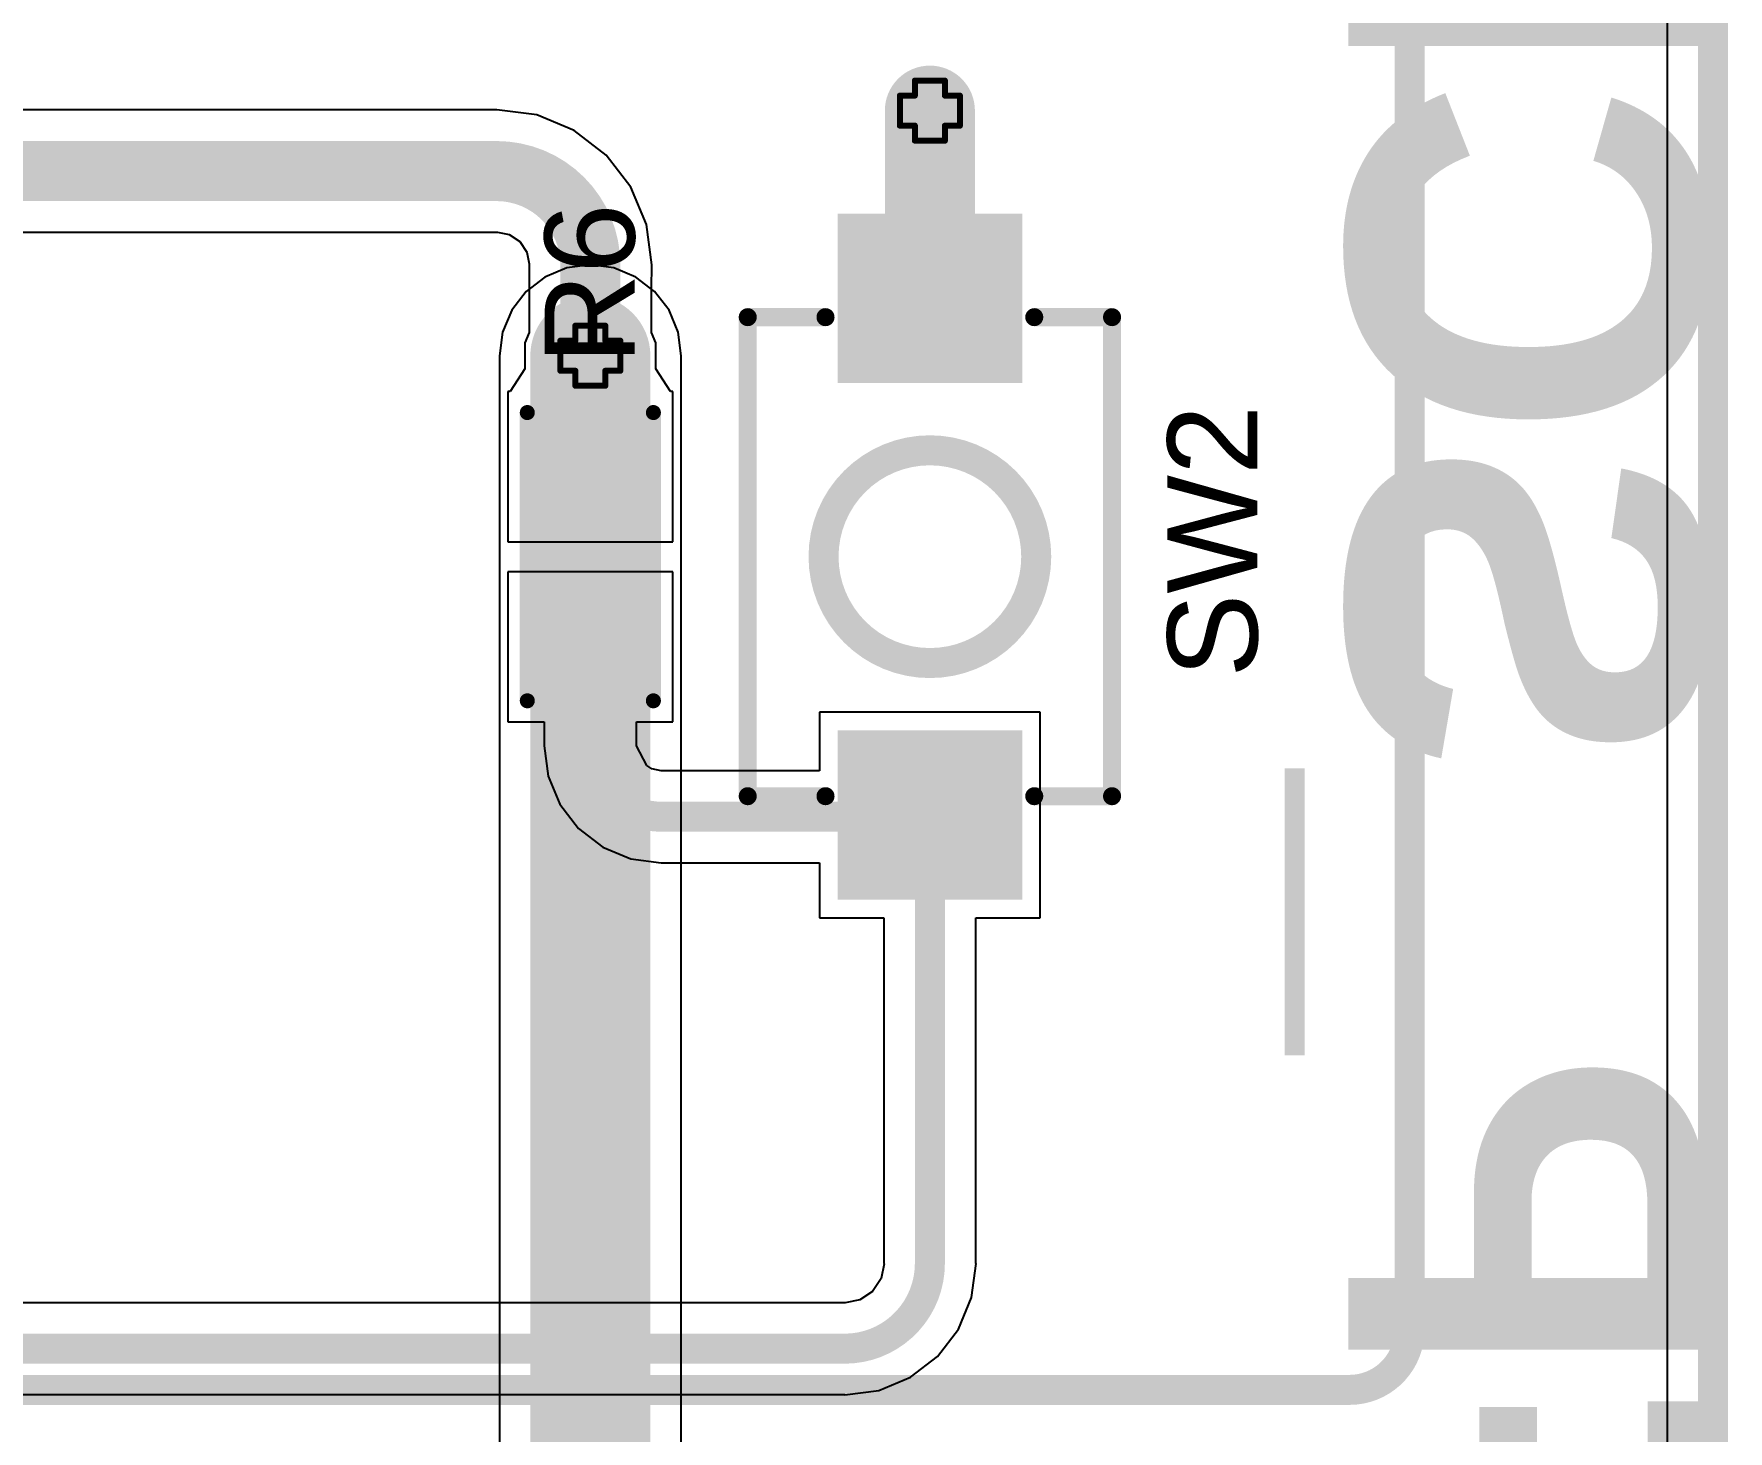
# Model space of a CAD drawing. Header units: inches. Extents: x -0.1 to 10.2, y 0 to 6.5.
# Drawn here: x 4.165 to 4.729, y 3.39 to 3.855 of the extents above; entities that cross this region are included whole.
import ezdxf

# ---------------------------------------------------------------- set-up
doc = ezdxf.new("R2010")
doc.units = ezdxf.units.IN
doc.header["$MEASUREMENT"] = 0
for name, color, linetype in [('Board Outline', 216, 'Continuous'), ('Bottom Layer', 5, 'Continuous'), ('Bottom Overlay', 54, 'Continuous'), ('Drill Drawing', 1, 'Continuous'), ('Top Layer', 1, 'Continuous'), ('Top Overlay', 2, 'Continuous'), ('Top Paste', 8, 'Continuous'), ('Top Solder', 216, 'Continuous'), ('Via Holes', 16, 'Continuous')]:
    doc.layers.add(name, color=color, linetype=linetype)
doc.styles.add('Arial', font='', dxfattribs={"height": 0.2})
doc.styles.add('Arial_Bold', font='', dxfattribs={"height": 0.2})
doc.styles.get('Arial').set_extended_font_data('Arial')
doc.styles.get('Arial_Bold').set_extended_font_data('Arial', bold=True)

# ---------------------------------------------------------------- blocks, each defined once
blk = doc.blocks.new('TS_1088_AR02016_20')
at = {"layer": 'Top Layer'}
for points in [[(-0.11023, 0.02677), (-0.06181, 0.02677), (-0.06181, -0.02677), (-0.11023, -0.02677)], [(0.06181, 0.02677), (0.11023, 0.02677), (0.11023, -0.02677), (0.06181, -0.02677)]]:
    blk.add_hatch(color=1, dxfattribs=at).paths.add_polyline_path(points)
at = {"layer": 'Top Paste'}
for points in [[(-0.11023, 0.02677), (-0.06181, 0.02677), (-0.06181, -0.02677), (-0.11023, -0.02677)], [(0.06181, 0.02677), (0.11023, 0.02677), (0.11023, -0.02677), (0.06181, -0.02677)]]:
    blk.add_hatch(color=8, dxfattribs=at).paths.add_polyline_path(points)
at = {"layer": 'Top Solder'}
for points in [[(-0.11423, 0.03077), (-0.05781, 0.03077), (-0.05781, -0.03077), (-0.11423, -0.03077)], [(0.05781, 0.03077), (0.11423, 0.03077), (0.11423, -0.03077), (0.05781, -0.03077)]]:
    blk.add_hatch(color=216, dxfattribs=at).paths.add_polyline_path(points)
at = {"layer": 'Top Overlay'}
for points in [[(0.07977, 0.06068, 0.006, 0.006, 0), (-0.07977, 0.06068, 0.006, 0.006, 0)], [(-0.07977, 0.03477, 0.006, 0.006, 0), (-0.07977, 0.06068, 0.006, 0.006, 0)], [(0.07977, 0.03477, 0.006, 0.006, 0), (0.07977, 0.06068, 0.006, 0.006, 0)], [(-0.07977, -0.06068, 0.006, 0.006, 0), (-0.07977, -0.03477, 0.006, 0.006, 0)], [(0.07977, -0.06068, 0.006, 0.006, 0), (0.07977, -0.03477, 0.006, 0.006, 0)], [(0.07977, -0.06068, 0.006, 0.006, 0), (-0.07977, -0.06068, 0.006, 0.006, 0)]]:
    blk.add_lwpolyline(points, format="xyseb", dxfattribs=at)
for points in [[(-0.08127, 0.06068, 0.003, 0.003, 1), (-0.07827, 0.06068, 0.003, 0.003, 1)], [(-0.08127, 0.06068, 0.003, 0.003, 1), (-0.07827, 0.06068, 0.003, 0.003, 1)], [(0.07827, 0.06068, 0.003, 0.003, 1), (0.08127, 0.06068, 0.003, 0.003, 1)], [(0.07827, 0.06068, 0.003, 0.003, 1), (0.08127, 0.06068, 0.003, 0.003, 1)], [(0.03543, 0, 0.01, 0.01, 1), (-0.03543, 0, 0.01, 0.01, 1)], [(-0.08127, 0.03477, 0.003, 0.003, 1), (-0.07827, 0.03477, 0.003, 0.003, 1)], [(0.07827, 0.03477, 0.003, 0.003, 1), (0.08127, 0.03477, 0.003, 0.003, 1)], [(-0.03793, 0, 0.005, 0.005, 1), (-0.03293, 0, 0.005, 0.005, 1)], [(0.03293, 0, 0.005, 0.005, 1), (0.03793, 0, 0.005, 0.005, 1)], [(-0.08127, -0.03477, 0.003, 0.003, 1), (-0.07827, -0.03477, 0.003, 0.003, 1)], [(0.07827, -0.03477, 0.003, 0.003, 1), (0.08127, -0.03477, 0.003, 0.003, 1)], [(-0.08127, -0.06068, 0.003, 0.003, 1), (-0.07827, -0.06068, 0.003, 0.003, 1)], [(-0.08127, -0.06068, 0.003, 0.003, 1), (-0.07827, -0.06068, 0.003, 0.003, 1)], [(0.07827, -0.06068, 0.003, 0.003, 1), (0.08127, -0.06068, 0.003, 0.003, 1)], [(0.07827, -0.06068, 0.003, 0.003, 1), (0.08127, -0.06068, 0.003, 0.003, 1)]]:
    blk.add_lwpolyline(points, format="xyseb", close=True, dxfattribs=at)
blk = doc.blocks.new('R___0603_41')
at = {"layer": 'Top Layer'}
for points in [[(-0.015, 0.0175), (-0.015, -0.0175), (-0.045, -0.0175), (-0.045, 0.0175)], [(0.045, 0.0175), (0.045, -0.0175), (0.015, -0.0175), (0.015, 0.0175)]]:
    blk.add_hatch(color=1, dxfattribs=at).paths.add_polyline_path(points)
at = {"layer": 'Top Paste'}
for points in [[(-0.015, 0.0175), (-0.015, -0.0175), (-0.045, -0.0175), (-0.045, 0.0175)], [(0.045, 0.0175), (0.045, -0.0175), (0.015, -0.0175), (0.015, 0.0175)]]:
    blk.add_hatch(color=8, dxfattribs=at).paths.add_polyline_path(points)
at = {"layer": 'Top Solder'}
for points in [[(-0.011, 0.0215), (-0.011, -0.0215), (-0.049, -0.0215), (-0.049, 0.0215)], [(0.049, 0.0215), (0.049, -0.0215), (0.011, -0.0215), (0.011, 0.0215)]]:
    blk.add_hatch(color=216, dxfattribs=at).paths.add_polyline_path(points)
at = {"layer": 'Top Overlay'}
for points in [[(-0.048, 0.021, 0.005, 0.005, 0), (-0.048, -0.021, 0.005, 0.005, 0)], [(-0.048, 0.021, 0.005, 0.005, 0), (0.048, 0.021, 0.005, 0.005, 0)], [(0.048, 0.021, 0.005, 0.005, 0), (0.048, -0.021, 0.005, 0.005, 0)], [(-0.048, -0.021, 0.005, 0.005, 0), (0.048, -0.021, 0.005, 0.005, 0)]]:
    blk.add_lwpolyline(points, format="xyseb", dxfattribs=at)
for points in [[(-0.04925, 0.021, 0.0025, 0.0025, 1), (-0.04675, 0.021, 0.0025, 0.0025, 1)], [(-0.04925, 0.021, 0.0025, 0.0025, 1), (-0.04675, 0.021, 0.0025, 0.0025, 1)], [(0.04675, 0.021, 0.0025, 0.0025, 1), (0.04925, 0.021, 0.0025, 0.0025, 1)], [(0.04675, 0.021, 0.0025, 0.0025, 1), (0.04925, 0.021, 0.0025, 0.0025, 1)], [(-0.04925, -0.021, 0.0025, 0.0025, 1), (-0.04675, -0.021, 0.0025, 0.0025, 1)], [(-0.04925, -0.021, 0.0025, 0.0025, 1), (-0.04675, -0.021, 0.0025, 0.0025, 1)], [(0.04675, -0.021, 0.0025, 0.0025, 1), (0.04925, -0.021, 0.0025, 0.0025, 1)], [(0.04675, -0.021, 0.0025, 0.0025, 1), (0.04925, -0.021, 0.0025, 0.0025, 1)]]:
    blk.add_lwpolyline(points, format="xyseb", close=True, dxfattribs=at)

msp = doc.modelspace()

# ---------------------------------------------------------------- hatches: boundary and pattern name
at = {"layer": 'Bottom Layer'}
h = msp.add_hatch(color=5, dxfattribs=at)
edge = h.paths.add_edge_path()
edge.add_arc((4.4635, 3.82965), 0.01181, 0, 360)
h = msp.add_hatch(color=5, dxfattribs=at)
edge = h.paths.add_edge_path()
edge.add_arc((4.35039, 3.74803), 0.01181, 0, 360)
at = {"layer": 'Top Layer'}
h = msp.add_hatch(color=1, dxfattribs=at)
edge = h.paths.add_edge_path()
edge.add_arc((4.4635, 3.82965), 0.01181, 0, 360)
h = msp.add_hatch(color=1, dxfattribs=at)
edge = h.paths.add_edge_path()
edge.add_arc((4.35039, 3.74803), 0.01181, 0, 360)
at = {"layer": 'Via Holes'}
h = msp.add_hatch(color=7, dxfattribs=at)
edge = h.paths.add_edge_path()
edge.add_arc((4.4635, 3.82965), 0.00591, 0, 360)
h = msp.add_hatch(color=7, dxfattribs=at)
edge = h.paths.add_edge_path()
edge.add_arc((4.35039, 3.74803), 0.00591, 0, 360)

# ---------------------------------------------------------------- linework, layer by layer
at = {"layer": 'Board Outline'}
msp.add_lwpolyline([(4.72441, 0, 0.01, 0.01, 0), (4.72441, 4.33071, 0.01, 0.01, 0)], format="xyseb", dxfattribs=at)
at = {"layer": 'Bottom Layer'}
for p, q in [((4.70912, 3.99606), (4.70912, 2.7444)), ((4.34256, 3.77726), (4.33526, 3.77424)), ((4.35039, 3.77829), (4.34256, 3.77726)), ((4.35822, 3.77726), (4.35039, 3.77829)), ((4.36552, 3.77424), (4.35822, 3.77726)), ((4.33526, 3.77424), (4.329, 3.76943)), ((4.37179, 3.76943), (4.36552, 3.77424)), ((4.329, 3.76943), (4.32419, 3.76316)), ((4.3766, 3.76316), (4.37179, 3.76943)), ((4.32419, 3.76316), (4.32117, 3.75586)), ((4.37962, 3.75586), (4.3766, 3.76316)), ((4.32117, 3.75586), (4.32013, 3.74803)), ((4.38065, 3.74803), (4.37962, 3.75586)), ((4.32013, 3.74803), (4.32013, 3.30866)), ((4.38065, 3.30866), (4.38065, 3.74803))]:
    msp.add_line(p, q, dxfattribs=at)
msp.add_lwpolyline([(4.35039, 3.30866, 0.04, 0.04, 0), (4.35039, 3.74803, 0.04, 0.04, 0)], format="xyseb", dxfattribs=at)
msp.add_lwpolyline([(4.34039, 3.74803, 0.02, 0.02, 1), (4.36039, 3.74803, 0.02, 0.02, 1)], format="xyseb", close=True, dxfattribs=at)
at = {"layer": 'Drill Drawing'}
for points in [[(4.4585, 3.83465, 0.002, 0.002, 0), (4.4585, 3.83965, 0.002, 0.002, 0)], [(4.4585, 3.83965, 0.002, 0.002, 0), (4.4685, 3.83965, 0.002, 0.002, 0)], [(4.4685, 3.83465, 0.002, 0.002, 0), (4.4685, 3.83965, 0.002, 0.002, 0)], [(4.4535, 3.82465, 0.002, 0.002, 0), (4.4535, 3.83465, 0.002, 0.002, 0)], [(4.4535, 3.83465, 0.002, 0.002, 0), (4.4585, 3.83465, 0.002, 0.002, 0)], [(4.4685, 3.83465, 0.002, 0.002, 0), (4.4735, 3.83465, 0.002, 0.002, 0)], [(4.4735, 3.82465, 0.002, 0.002, 0), (4.4735, 3.83465, 0.002, 0.002, 0)], [(4.4535, 3.82465, 0.002, 0.002, 0), (4.4585, 3.82465, 0.002, 0.002, 0)], [(4.4585, 3.81965, 0.002, 0.002, 0), (4.4585, 3.82465, 0.002, 0.002, 0)], [(4.4685, 3.82465, 0.002, 0.002, 0), (4.4735, 3.82465, 0.002, 0.002, 0)], [(4.4685, 3.81965, 0.002, 0.002, 0), (4.4685, 3.82465, 0.002, 0.002, 0)], [(4.4585, 3.81965, 0.002, 0.002, 0), (4.4685, 3.81965, 0.002, 0.002, 0)], [(4.34539, 3.75303, 0.002, 0.002, 0), (4.34539, 3.75803, 0.002, 0.002, 0)], [(4.34539, 3.75803, 0.002, 0.002, 0), (4.35539, 3.75803, 0.002, 0.002, 0)], [(4.35539, 3.75303, 0.002, 0.002, 0), (4.35539, 3.75803, 0.002, 0.002, 0)], [(4.34039, 3.74303, 0.002, 0.002, 0), (4.34039, 3.75303, 0.002, 0.002, 0)], [(4.34039, 3.75303, 0.002, 0.002, 0), (4.34539, 3.75303, 0.002, 0.002, 0)], [(4.35539, 3.75303, 0.002, 0.002, 0), (4.36039, 3.75303, 0.002, 0.002, 0)], [(4.36039, 3.74303, 0.002, 0.002, 0), (4.36039, 3.75303, 0.002, 0.002, 0)], [(4.34039, 3.74303, 0.002, 0.002, 0), (4.34539, 3.74303, 0.002, 0.002, 0)], [(4.34539, 3.73803, 0.002, 0.002, 0), (4.34539, 3.74303, 0.002, 0.002, 0)], [(4.35539, 3.74303, 0.002, 0.002, 0), (4.36039, 3.74303, 0.002, 0.002, 0)], [(4.35539, 3.73803, 0.002, 0.002, 0), (4.35539, 3.74303, 0.002, 0.002, 0)], [(4.34539, 3.73803, 0.002, 0.002, 0), (4.35539, 3.73803, 0.002, 0.002, 0)]]:
    msp.add_lwpolyline(points, format="xyseb", dxfattribs=at)
for points in [[(4.458, 3.83965, 0.001, 0.001, 1), (4.459, 3.83965, 0.001, 0.001, 1)], [(4.458, 3.83965, 0.001, 0.001, 1), (4.459, 3.83965, 0.001, 0.001, 1)], [(4.468, 3.83965, 0.001, 0.001, 1), (4.469, 3.83965, 0.001, 0.001, 1)], [(4.468, 3.83965, 0.001, 0.001, 1), (4.469, 3.83965, 0.001, 0.001, 1)], [(4.453, 3.83465, 0.001, 0.001, 1), (4.454, 3.83465, 0.001, 0.001, 1)], [(4.453, 3.83465, 0.001, 0.001, 1), (4.454, 3.83465, 0.001, 0.001, 1)], [(4.458, 3.83465, 0.001, 0.001, 1), (4.459, 3.83465, 0.001, 0.001, 1)], [(4.458, 3.83465, 0.001, 0.001, 1), (4.459, 3.83465, 0.001, 0.001, 1)], [(4.468, 3.83465, 0.001, 0.001, 1), (4.469, 3.83465, 0.001, 0.001, 1)], [(4.468, 3.83465, 0.001, 0.001, 1), (4.469, 3.83465, 0.001, 0.001, 1)], [(4.473, 3.83465, 0.001, 0.001, 1), (4.474, 3.83465, 0.001, 0.001, 1)], [(4.473, 3.83465, 0.001, 0.001, 1), (4.474, 3.83465, 0.001, 0.001, 1)], [(4.453, 3.82465, 0.001, 0.001, 1), (4.454, 3.82465, 0.001, 0.001, 1)], [(4.453, 3.82465, 0.001, 0.001, 1), (4.454, 3.82465, 0.001, 0.001, 1)], [(4.458, 3.82465, 0.001, 0.001, 1), (4.459, 3.82465, 0.001, 0.001, 1)], [(4.458, 3.82465, 0.001, 0.001, 1), (4.459, 3.82465, 0.001, 0.001, 1)], [(4.468, 3.82465, 0.001, 0.001, 1), (4.469, 3.82465, 0.001, 0.001, 1)], [(4.468, 3.82465, 0.001, 0.001, 1), (4.469, 3.82465, 0.001, 0.001, 1)], [(4.473, 3.82465, 0.001, 0.001, 1), (4.474, 3.82465, 0.001, 0.001, 1)], [(4.473, 3.82465, 0.001, 0.001, 1), (4.474, 3.82465, 0.001, 0.001, 1)], [(4.458, 3.81965, 0.001, 0.001, 1), (4.459, 3.81965, 0.001, 0.001, 1)], [(4.458, 3.81965, 0.001, 0.001, 1), (4.459, 3.81965, 0.001, 0.001, 1)], [(4.468, 3.81965, 0.001, 0.001, 1), (4.469, 3.81965, 0.001, 0.001, 1)], [(4.468, 3.81965, 0.001, 0.001, 1), (4.469, 3.81965, 0.001, 0.001, 1)], [(4.34489, 3.75803, 0.001, 0.001, 1), (4.34589, 3.75803, 0.001, 0.001, 1)], [(4.34489, 3.75803, 0.001, 0.001, 1), (4.34589, 3.75803, 0.001, 0.001, 1)], [(4.35489, 3.75803, 0.001, 0.001, 1), (4.35589, 3.75803, 0.001, 0.001, 1)], [(4.35489, 3.75803, 0.001, 0.001, 1), (4.35589, 3.75803, 0.001, 0.001, 1)], [(4.33989, 3.75303, 0.001, 0.001, 1), (4.34089, 3.75303, 0.001, 0.001, 1)], [(4.33989, 3.75303, 0.001, 0.001, 1), (4.34089, 3.75303, 0.001, 0.001, 1)], [(4.34489, 3.75303, 0.001, 0.001, 1), (4.34589, 3.75303, 0.001, 0.001, 1)], [(4.34489, 3.75303, 0.001, 0.001, 1), (4.34589, 3.75303, 0.001, 0.001, 1)], [(4.35489, 3.75303, 0.001, 0.001, 1), (4.35589, 3.75303, 0.001, 0.001, 1)], [(4.35489, 3.75303, 0.001, 0.001, 1), (4.35589, 3.75303, 0.001, 0.001, 1)], [(4.35989, 3.75303, 0.001, 0.001, 1), (4.36089, 3.75303, 0.001, 0.001, 1)], [(4.35989, 3.75303, 0.001, 0.001, 1), (4.36089, 3.75303, 0.001, 0.001, 1)], [(4.33989, 3.74303, 0.001, 0.001, 1), (4.34089, 3.74303, 0.001, 0.001, 1)], [(4.33989, 3.74303, 0.001, 0.001, 1), (4.34089, 3.74303, 0.001, 0.001, 1)], [(4.34489, 3.74303, 0.001, 0.001, 1), (4.34589, 3.74303, 0.001, 0.001, 1)], [(4.34489, 3.74303, 0.001, 0.001, 1), (4.34589, 3.74303, 0.001, 0.001, 1)], [(4.35489, 3.74303, 0.001, 0.001, 1), (4.35589, 3.74303, 0.001, 0.001, 1)], [(4.35489, 3.74303, 0.001, 0.001, 1), (4.35589, 3.74303, 0.001, 0.001, 1)], [(4.35989, 3.74303, 0.001, 0.001, 1), (4.36089, 3.74303, 0.001, 0.001, 1)], [(4.35989, 3.74303, 0.001, 0.001, 1), (4.36089, 3.74303, 0.001, 0.001, 1)], [(4.34489, 3.73803, 0.001, 0.001, 1), (4.34589, 3.73803, 0.001, 0.001, 1)], [(4.34489, 3.73803, 0.001, 0.001, 1), (4.34589, 3.73803, 0.001, 0.001, 1)], [(4.35489, 3.73803, 0.001, 0.001, 1), (4.35589, 3.73803, 0.001, 0.001, 1)], [(4.35489, 3.73803, 0.001, 0.001, 1), (4.35589, 3.73803, 0.001, 0.001, 1)]]:
    msp.add_lwpolyline(points, format="xyseb", close=True, dxfattribs=at)
at = {"layer": 'Top Layer'}
for p, q in [((4.70912, 3.99606), (4.70912, 2.7444)), ((4.31919, 3.82992), (4.1023, 3.82992)), ((4.33256, 3.82821), (4.31919, 3.82997)), ((4.31919, 3.82997), (4.31919, 3.82992)), ((4.34501, 3.82305), (4.33256, 3.82821)), ((4.35571, 3.81484), (4.34501, 3.82305)), ((4.36392, 3.80415), (4.35571, 3.81484)), ((4.36908, 3.79169), (4.36392, 3.80415)), ((4.1023, 3.78914), (4.31919, 3.78914)), ((4.31919, 3.78914), (4.31945, 3.78919)), ((4.31945, 3.78919), (4.32337, 3.78841)), ((4.32337, 3.78841), (4.32691, 3.78604)), ((4.37084, 3.77833), (4.36908, 3.79169)), ((4.32691, 3.78604), (4.32927, 3.7825)), ((4.32927, 3.7825), (4.33005, 3.77858)), ((4.33005, 3.77858), (4.33, 3.77832)), ((4.33, 3.77832), (4.33, 3.7558)), ((4.37079, 3.77032), (4.37084, 3.77833)), ((4.37084, 3.77833), (4.37084, 3.77833)), ((4.37079, 3.7558), (4.37079, 3.77032)), ((4.33, 3.7558), (4.32858, 3.75237)), ((4.3722, 3.75237), (4.37079, 3.7558)), ((4.32858, 3.75237), (4.32858, 3.74369)), ((4.3722, 3.74369), (4.3722, 3.75237)), ((4.32858, 3.74369), (4.32371, 3.7361)), ((4.37707, 3.7361), (4.3722, 3.74369)), ((4.32371, 3.7361), (4.32289, 3.7361)), ((4.32289, 3.7361), (4.32289, 3.6861)), ((4.37789, 3.7361), (4.37707, 3.7361)), ((4.37789, 3.6861), (4.37789, 3.7361)), ((4.32289, 3.6861), (4.37789, 3.6861)), ((4.37789, 3.6761), (4.32289, 3.6761)), ((4.32289, 3.6761), (4.32289, 3.6261)), ((4.37789, 3.6261), (4.37789, 3.6761)), ((4.50028, 3.62929), (4.42673, 3.62929)), ((4.42673, 3.62929), (4.42673, 3.60978)), ((4.50028, 3.56087), (4.50028, 3.62929)), ((4.32289, 3.6261), (4.33504, 3.6261)), ((4.33504, 3.6261), (4.33506, 3.61811)), ((4.36573, 3.61811), (4.36575, 3.6261)), ((4.36575, 3.6261), (4.37789, 3.6261)), ((4.33506, 3.61811), (4.33506, 3.61811)), ((4.33506, 3.61811), (4.33639, 3.60803)), ((4.36921, 3.61155), (4.36573, 3.61811)), ((4.36573, 3.61811), (4.36573, 3.61811)), ((4.33639, 3.60803), (4.34028, 3.59863)), ((4.37085, 3.61046), (4.36921, 3.61155)), ((4.37402, 3.60983), (4.37085, 3.61046)), ((4.37402, 3.60978), (4.37402, 3.60983)), ((4.42673, 3.60978), (4.37402, 3.60978)), ((4.34028, 3.59863), (4.34647, 3.59056)), ((4.34647, 3.59056), (4.35454, 3.58437)), ((4.35454, 3.58437), (4.36393, 3.58048)), ((4.36393, 3.58048), (4.37402, 3.57915)), ((4.37402, 3.57915), (4.37402, 3.57919)), ((4.37402, 3.57919), (4.37402, 3.57919)), ((4.37402, 3.57919), (4.42673, 3.57919)), ((4.42673, 3.57919), (4.42673, 3.56087)), ((4.42673, 3.56087), (4.44821, 3.56087)), ((4.44821, 3.56087), (4.44821, 3.44571)), ((4.4788, 3.44571), (4.4788, 3.56087)), ((4.4788, 3.56087), (4.50028, 3.56087)), ((4.44823, 3.44559), (4.44726, 3.44068)), ((4.44821, 3.44571), (4.44823, 3.44559)), ((4.47739, 3.43438), (4.47888, 3.44571)), ((4.47888, 3.44571), (4.4788, 3.44571)), ((4.44726, 3.44068), (4.44441, 3.43642)), ((4.43512, 3.43262), (3.32872, 3.43262)), ((4.43523, 3.43259), (4.43512, 3.43262)), ((4.44014, 3.43357), (4.43523, 3.43259)), ((4.44441, 3.43642), (4.44014, 3.43357)), ((4.47301, 3.42383), (4.47739, 3.43438)), ((4.46606, 3.41477), (4.47301, 3.42383)), ((4.457, 3.40781), (4.46606, 3.41477)), ((4.43512, 3.40195), (4.44644, 3.40344)), ((4.44644, 3.40344), (4.457, 3.40781)), ((3.32264, 3.40203), (4.43512, 3.40203)), ((4.43512, 3.40203), (4.43512, 3.40195))]:
    msp.add_line(p, q, dxfattribs=at)
for points in [[(4.4635, 3.76772, 0.03, 0.03, 0), (4.4635, 3.82965, 0.03, 0.03, 0)], [(4.0748, 3.80953, 0.02, 0.02, 0), (4.31919, 3.80953, 0.02, 0.02, 0)], [(4.31919, 3.80953, 0.02, 0.02, -0.414212), (4.35039, 3.77832, 0.02, 0.02, 0)], [(4.35039, 3.77832, 0.02, 0.02, 0), (4.35039, 3.77832, 0.02, 0.02, 0)], [(4.35039, 3.77832, 0.02, 0.02, 0), (4.35039, 3.74803, 0.02, 0.02, 0)], [(4.35039, 3.7111, 0.02, 0.02, 0), (4.35039, 3.74803, 0.02, 0.02, 0)], [(4.35039, 3.61811, 0.01, 0.01, 0), (4.35039, 3.65354, 0.01, 0.01, 0)], [(4.37402, 3.59449, 0.01, 0.01, -0.414214), (4.35039, 3.61811, 0.01, 0.01, 0)], [(4.37402, 3.59449, 0.01, 0.01, 0), (4.4635, 3.59449, 0.01, 0.01, 0)], [(4.4635, 3.44571, 0.01, 0.01, 0), (4.4635, 3.59449, 0.01, 0.01, 0)], [(4.4635, 3.44571, 0.01, 0.01, -0.414214), (4.43512, 3.41732, 0.01, 0.01, 0)], [(3.30709, 3.41732, 0.01, 0.01, 0), (4.43512, 3.41732, 0.01, 0.01, 0)]]:
    msp.add_lwpolyline(points, format="xyseb", dxfattribs=at)
for points in [[(4.456, 3.82965, 0.015, 0.015, 1), (4.471, 3.82965, 0.015, 0.015, 1)], [(4.31419, 3.80953, 0.01, 0.01, 1), (4.32419, 3.80953, 0.01, 0.01, 1)], [(4.31419, 3.80953, 0.01, 0.01, 1), (4.32419, 3.80953, 0.01, 0.01, 1)], [(4.34539, 3.77832, 0.01, 0.01, 1), (4.35539, 3.77832, 0.01, 0.01, 1)], [(4.34539, 3.77832, 0.01, 0.01, 1), (4.35539, 3.77832, 0.01, 0.01, 1)], [(4.34539, 3.77832, 0.01, 0.01, 1), (4.35539, 3.77832, 0.01, 0.01, 1)], [(4.34539, 3.77832, 0.01, 0.01, 1), (4.35539, 3.77832, 0.01, 0.01, 1)], [(4.456, 3.76772, 0.015, 0.015, 1), (4.471, 3.76772, 0.015, 0.015, 1)], [(4.34539, 3.74803, 0.01, 0.01, 1), (4.35539, 3.74803, 0.01, 0.01, 1)], [(4.34539, 3.74803, 0.01, 0.01, 1), (4.35539, 3.74803, 0.01, 0.01, 1)], [(4.34539, 3.7111, 0.01, 0.01, 1), (4.35539, 3.7111, 0.01, 0.01, 1)], [(4.34789, 3.65354, 0.005, 0.005, 1), (4.35289, 3.65354, 0.005, 0.005, 1)], [(4.34789, 3.61811, 0.005, 0.005, 1), (4.35289, 3.61811, 0.005, 0.005, 1)], [(4.34789, 3.61811, 0.005, 0.005, 1), (4.35289, 3.61811, 0.005, 0.005, 1)], [(4.37152, 3.59449, 0.005, 0.005, 1), (4.37652, 3.59449, 0.005, 0.005, 1)], [(4.37152, 3.59449, 0.005, 0.005, 1), (4.37652, 3.59449, 0.005, 0.005, 1)], [(4.461, 3.59449, 0.005, 0.005, 1), (4.466, 3.59449, 0.005, 0.005, 1)], [(4.461, 3.59449, 0.005, 0.005, 1), (4.466, 3.59449, 0.005, 0.005, 1)], [(4.461, 3.44571, 0.005, 0.005, 1), (4.466, 3.44571, 0.005, 0.005, 1)], [(4.461, 3.44571, 0.005, 0.005, 1), (4.466, 3.44571, 0.005, 0.005, 1)], [(4.43262, 3.41732, 0.005, 0.005, 1), (4.43762, 3.41732, 0.005, 0.005, 1)], [(4.43262, 3.41732, 0.005, 0.005, 1), (4.43762, 3.41732, 0.005, 0.005, 1)]]:
    msp.add_lwpolyline(points, format="xyseb", close=True, dxfattribs=at)
at = {"layer": 'Top Overlay'}
for points in [[(4.62329, 3.4236, 0.01, 0.01, 0), (4.62329, 3.9386, 0.01, 0.01, 0)], [(4.62329, 3.4236, 0.01, 0.01, -0.414214), (4.60329, 3.4036, 0.01, 0.01, 0)], [(3.1673, 3.4036, 0.01, 0.01, 0), (4.60329, 3.4036, 0.01, 0.01, 0)]]:
    msp.add_lwpolyline(points, format="xyseb", dxfattribs=at)
for points in [[(4.62079, 3.4236, 0.005, 0.005, 1), (4.62579, 3.4236, 0.005, 0.005, 1)], [(4.62079, 3.4236, 0.005, 0.005, 1), (4.62579, 3.4236, 0.005, 0.005, 1)], [(4.60079, 3.4036, 0.005, 0.005, 1), (4.60579, 3.4036, 0.005, 0.005, 1)], [(4.60079, 3.4036, 0.005, 0.005, 1), (4.60579, 3.4036, 0.005, 0.005, 1)]]:
    msp.add_lwpolyline(points, format="xyseb", close=True, dxfattribs=at)

# ---------------------------------------------------------------- block references
for name, p, rotation in [('TS_1088_AR02016_20', (4.4635, 3.6811), 270), ('R___0603_41', (4.35039, 3.6811), 90)]:
    msp.add_blockref(name, p, dxfattribs=dict(rotation=rotation))

# ---------------------------------------------------------------- texts
at = {"layer": 'Bottom Overlay', "style": 'Arial_Bold', "text_generation_flag": 2}
msp.add_text('OFP_SCM_V1.5', height=0.119, rotation=270, dxfattribs=at).set_placement((4.60285, 3.17499))
at = {"layer": 'Top Overlay', "style": 'Arial'}
for s, p in [('R6', (4.36515, 3.74517)), ('SW2', (4.57263, 3.64082))]:
    msp.add_text(s, height=0.03, rotation=90, dxfattribs=at).set_placement(p)

doc.saveas('drawing.dxf')
